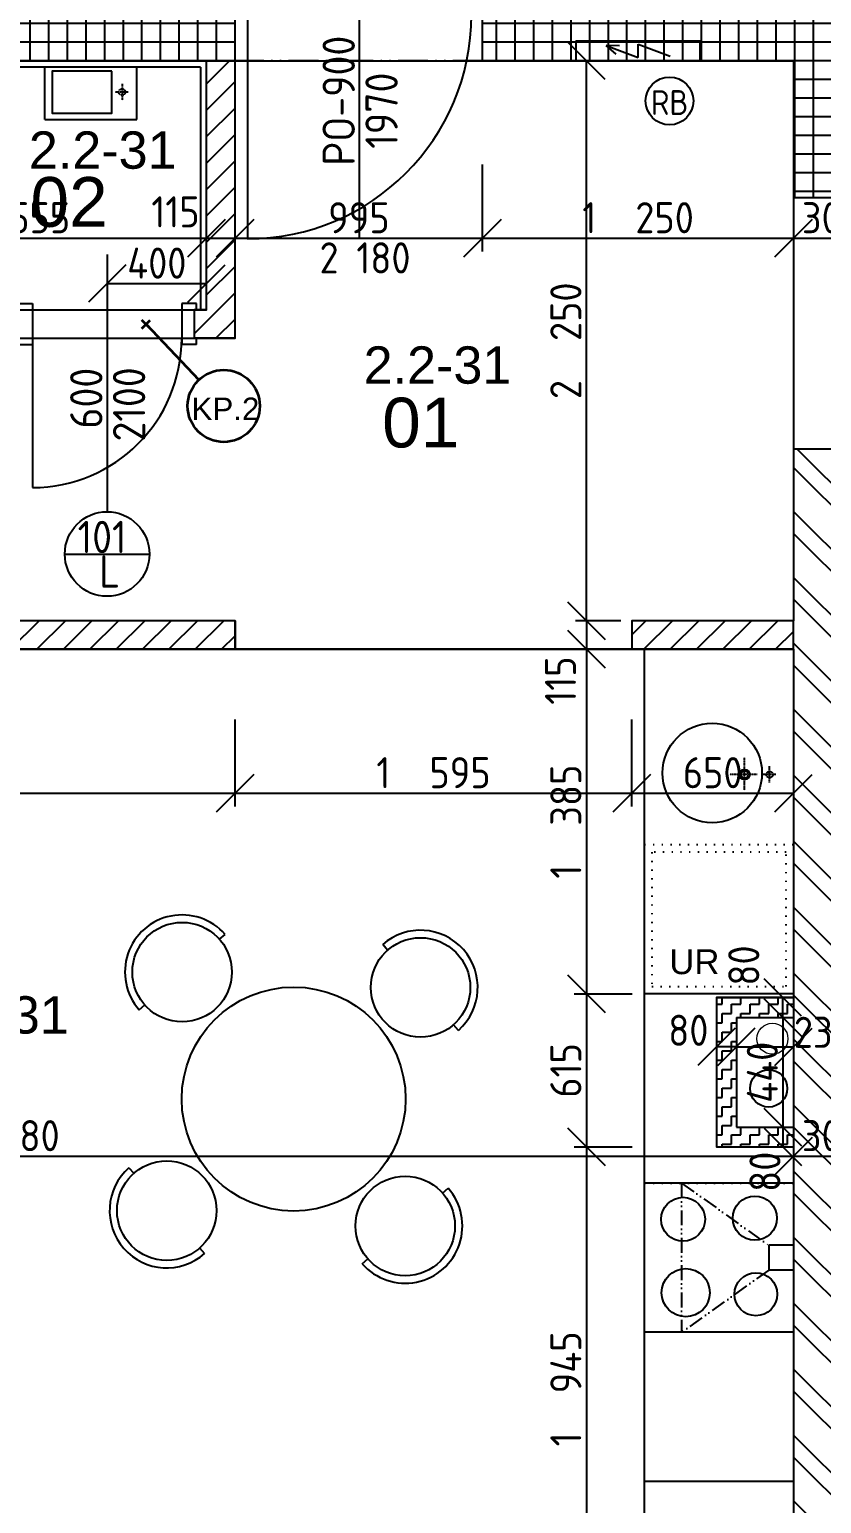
# Model space of a CAD drawing. Extents: x 4511820 to 5180432, y -1526536 to -944957.
# Drawn here: x 4990799 to 4993983, y -1257592 to -1251668 of the extents above; entities that cross this region are included whole.
import ezdxf

# ---------------------------------------------------------------- set-up
doc = ezdxf.new("R2010")
doc.units = 0
doc.header["$MEASUREMENT"] = 0
for name, pattern in [('ACAD_ISO07W100', [3.5, 0.5, -3]), ('ACAD_ISO12W100', [22, 12, -3, 0.5, -3, 0.5, -3]), ('DASHED', [0.75, 0.5, -0.25])]:
    doc.linetypes.add(name, pattern=pattern)
doc.layers.get('0').update_dxf_attribs({"linetype": 'CONTINUOUS'})
doc.layers.get('Defpoints').update_dxf_attribs({"color": 61, "linetype": 'CONTINUOUS'})
for name, color, linetype in [('DVERE', 45, 'CONTINUOUS'), ('KÓTY', 4, 'CONTINUOUS'), ('MÚRY', 1, 'CONTINUOUS'), ('Plochy', 41, 'CONTINUOUS'), ('POPIS', 7, 'CONTINUOUS'), ('POZEMOK', 7, 'CONTINUOUS'), ('TENKÁ', 7, 'CONTINUOUS'), ('ZARIADENIE', 47, 'CONTINUOUS'), ('ZARIADENIE1', 145, 'CONTINUOUS'), ('ZARIADOVACIE', 144, 'CONTINUOUS'), ('ZZ-elektro', 221, 'CONTINUOUS'), ('zz-vetr', 52, 'CONTINUOUS'), ('ŠRAFY', 82, 'CONTINUOUS')]:
    doc.layers.add(name, color=color, linetype=linetype)
doc.layers.add('preklady', color=74, linetype='CONTINUOUS', lineweight=35)
doc.layers.add('zz-kanal-splaskova', color=37, linetype='CONTINUOUS', lineweight=18)
doc.styles.add('ARIAL', font='arial.ttf')
doc.styles.add('STYLE1', font='isocp.shx')
doc.dimstyles.new('STANDARD-50', dxfattribs={"dimtxt": 125, "dimasz": 150, "dimexe": 10, "dimexo": 200, "dimgap": 20, "dimtad": 1, "dimdsep": 46, "dimlunit": 6, "dimtxsty": 'STYLE1', "dimblk1": 'OBLIQUE', "dimblk2": 'OBLIQUE', "dimsah": 1, "dimcen": 2.5, "dimse1": 1, "dimse2": 1, "dimadec": 0, "dimazin": 0, "dimtfac": 1, "dimtmove": 1, "dimatfit": 3, "dimldrblk": 'OBLIQUE', "dimfxl": 1, "dimtolj": 1, "dimtzin": 0, "dimarcsym": 0})
pattern_1 = [(90, (-3307273.674, 579782.7), (-75, 1e-14), []), (180, (-3307273.674, 579782.7), (-1e-14, -75), [])]
pattern_2 = [(45, (515270.5, 214751.965), (-53.0330086, 53.0330086), [])]

# ---------------------------------------------------------------- blocks, each defined once
blk = doc.blocks.new('_OBLIQUE')
at = {"color": 0, "linetype": 'ByBlock'}
blk.add_line((-0.5, -0.5), (0.5, 0.5), dxfattribs=at)
blk = doc.blocks.new('*D13934')
at = {"layer": 'Defpoints', "color": 0}
for p in [(4980571, -1251714.2), (5007401, -1259734.2), (4980571, -1261503.9)]:
    blk.add_point(p, dxfattribs=at)
at = {"layer": 'KÓTY', "color": 0, "lineweight": -2}
blk.add_line((5007401, -1261503.9), (4980571, -1261503.9), dxfattribs=at)
at = {"layer": 'KÓTY', "color": 0, "linetype": 'ByBlock', "lineweight": -2, "xscale": 150, "yscale": 150, "zscale": 150, "rotation": 180}
blk.add_blockref('_OBLIQUE', (4980571, -1261503.9), dxfattribs=at)
at = {"layer": 'KÓTY', "color": 0, "linetype": 'ByBlock', "lineweight": -2, "xscale": 150, "yscale": 150, "zscale": 150}
blk.add_blockref('_OBLIQUE', (5007401, -1261503.9), dxfattribs=at)
at = {"layer": 'KÓTY', "color": 0, "insert": (4993986, -1261421.4), "char_height": 125, "attachment_point": 5, "style": 'STYLE1'}
blk.add_mtext('\\A1;26ﾠ830', dxfattribs=at)
blk = doc.blocks.new('*D13936')
at = {"layer": 'Defpoints', "color": 0}
for p in [(4980571, -1255834.2), (5040921, -1255834.2), (5040921, -1261853.9)]:
    blk.add_point(p, dxfattribs=at)
at = {"layer": 'KÓTY', "color": 0, "lineweight": -2}
blk.add_line((4980571, -1261853.9), (5040921, -1261853.9), dxfattribs=at)
at = {"layer": 'KÓTY', "color": 0, "linetype": 'ByBlock', "lineweight": -2, "xscale": 150, "yscale": 150, "zscale": 150, "rotation": 180}
blk.add_blockref('_OBLIQUE', (4980571, -1261853.9), dxfattribs=at)
at = {"layer": 'KÓTY', "color": 0, "linetype": 'ByBlock', "lineweight": -2, "xscale": 150, "yscale": 150, "zscale": 150}
blk.add_blockref('_OBLIQUE', (5040921, -1261853.9), dxfattribs=at)
at = {"layer": 'KÓTY', "color": 0, "insert": (5010746, -1261771.4), "char_height": 125, "attachment_point": 5, "style": 'STYLE1'}
blk.add_mtext('\\A1;60ﾠ350', dxfattribs=at)
blk = doc.blocks.new('*D13937')
at = {"layer": 'Defpoints', "color": 0}
for p in [(4980951, -1255834.2), (4993951, -1258484.2), (4980951, -1262553.9)]:
    blk.add_point(p, dxfattribs=at)
at = {"layer": 'KÓTY', "color": 0, "lineweight": -2}
blk.add_line((4993951, -1262553.9), (4980951, -1262553.9), dxfattribs=at)
at = {"layer": 'KÓTY', "color": 0, "linetype": 'ByBlock', "lineweight": -2, "xscale": 150, "yscale": 150, "zscale": 150, "rotation": 180}
blk.add_blockref('_OBLIQUE', (4980951, -1262553.9), dxfattribs=at)
at = {"layer": 'KÓTY', "color": 0, "linetype": 'ByBlock', "lineweight": -2, "xscale": 150, "yscale": 150, "zscale": 150}
blk.add_blockref('_OBLIQUE', (4993951, -1262553.9), dxfattribs=at)
at = {"layer": 'KÓTY', "color": 0, "insert": (4987451, -1262471.4), "char_height": 125, "attachment_point": 5, "style": 'STYLE1'}
blk.add_mtext('\\A1;13ﾠ000', dxfattribs=at)
blk = doc.blocks.new('stol kruh')
at = {"layer": 'ZARIADENIE', "ltscale": 0.25}
for p, q in [((4441014, -1342243.9), (4441036.5, -1342224.1)), ((4441690.1, -1342287.3), (4441670.3, -1342264.8)), ((4440690.9, -1342527.6), (4440713.4, -1342507.8)), ((4441974.3, -1342610), (4441954.5, -1342587.5)), ((4440650.1, -1343161.8), (4440670, -1343184.3)), ((4441910.8, -1343263.8), (4441933.3, -1343244)), ((4440934.3, -1343484.5), (4440954.1, -1343507)), ((4441588.1, -1343548), (4441610.6, -1343528.2))]:
    blk.add_line(p, q, dxfattribs=at)
for centre, radius in [((4440863.7, -1342375.8), 200), ((4441822.3, -1342437.4), 200), ((4441312.2, -1342885.9), 450), ((4440802.1, -1343334.4), 200), ((4441760.7, -1343396), 200)]:
    blk.add_circle(centre, radius, dxfattribs=at)
for centre, start, end in [((4440863.7, -1342375.8), 41.28281, 221.28281), ((4441822.3, -1342437.4), 311.3675, 131.3675), ((4440802.1, -1343334.4), 131.3675, 311.3675), ((4441760.7, -1343396), 221.3675, 41.3675)]:
    blk.add_arc(centre, 230, start, end, dxfattribs=at)
blk = doc.blocks.new('*D30872')
at = {"layer": 'Defpoints', "color": 0}
for p in [(4987491, -1256196.5), (4993871, -1256196.5), (4993871, -1256196.5)]:
    blk.add_point(p, dxfattribs=at)
at = {"layer": 'KÓTY', "color": 0, "lineweight": -2}
blk.add_line((4987491, -1256196.5), (4993871, -1256196.5), dxfattribs=at)
at = {"layer": 'KÓTY', "color": 0, "linetype": 'ByBlock', "lineweight": -2, "xscale": 150, "yscale": 150, "zscale": 150, "rotation": 180}
blk.add_blockref('_OBLIQUE', (4987491, -1256196.5), dxfattribs=at)
at = {"layer": 'KÓTY', "color": 0, "linetype": 'ByBlock', "lineweight": -2, "xscale": 150, "yscale": 150, "zscale": 150}
blk.add_blockref('_OBLIQUE', (4993871, -1256196.5), dxfattribs=at)
at = {"layer": 'KÓTY', "color": 0, "insert": (4990681, -1256114), "char_height": 125, "attachment_point": 5, "style": 'STYLE1'}
blk.add_mtext('\\A1;6ﾠ380', dxfattribs=at)
blk = doc.blocks.new('*D30873')
at = {"layer": 'Defpoints', "color": 0}
for p in [(4993871, -1256196.5), (4994171, -1256196.5), (4994171, -1256196.5)]:
    blk.add_point(p, dxfattribs=at)
at = {"layer": 'KÓTY', "color": 0, "lineweight": -2}
blk.add_line((4993871, -1256196.5), (4994171, -1256196.5), dxfattribs=at)
at = {"layer": 'KÓTY', "color": 0, "linetype": 'ByBlock', "lineweight": -2, "xscale": 150, "yscale": 150, "zscale": 150, "rotation": 180}
blk.add_blockref('_OBLIQUE', (4993871, -1256196.5), dxfattribs=at)
at = {"layer": 'KÓTY', "color": 0, "linetype": 'ByBlock', "lineweight": -2, "xscale": 150, "yscale": 150, "zscale": 150}
blk.add_blockref('_OBLIQUE', (4994171, -1256196.5), dxfattribs=at)
at = {"layer": 'KÓTY', "color": 0, "insert": (4994021, -1256114), "char_height": 125, "attachment_point": 5, "style": 'STYLE1'}
blk.add_mtext('\\A1;300', dxfattribs=at)
blk = doc.blocks.new('*D30898')
at = {"layer": 'Defpoints', "color": 0}
for p in [(4991626, -1251794.2), (4992621, -1251794.2), (4992621, -1252507.1)]:
    blk.add_point(p, dxfattribs=at)
at = {"layer": 'KÓTY', "color": 0, "lineweight": -2}
blk.add_line((4991626, -1252507.1), (4992621, -1252507.1), dxfattribs=at)
at = {"layer": 'KÓTY', "color": 0, "linetype": 'ByBlock', "lineweight": -2, "xscale": 150, "yscale": 150, "zscale": 150, "rotation": 180}
blk.add_blockref('_OBLIQUE', (4991626, -1252507.1), dxfattribs=at)
at = {"layer": 'KÓTY', "color": 0, "linetype": 'ByBlock', "lineweight": -2, "xscale": 150, "yscale": 150, "zscale": 150}
blk.add_blockref('_OBLIQUE', (4992621, -1252507.1), dxfattribs=at)
at = {"layer": 'KÓTY', "color": 0, "insert": (4992123.5, -1252424.6), "char_height": 125, "attachment_point": 5, "style": 'STYLE1'}
blk.add_mtext('\\A1;995', dxfattribs=at)
blk = doc.blocks.new('*D30899')
at = {"layer": 'Defpoints', "color": 0}
for p in [(4992621, -1251794.2), (4993871, -1251794.2), (4993871, -1252507.1)]:
    blk.add_point(p, dxfattribs=at)
at = {"layer": 'KÓTY', "color": 0, "lineweight": -2}
blk.add_line((4992621, -1252507.1), (4993871, -1252507.1), dxfattribs=at)
at = {"layer": 'KÓTY', "color": 0, "linetype": 'ByBlock', "lineweight": -2, "xscale": 150, "yscale": 150, "zscale": 150, "rotation": 180}
blk.add_blockref('_OBLIQUE', (4992621, -1252507.1), dxfattribs=at)
at = {"layer": 'KÓTY', "color": 0, "linetype": 'ByBlock', "lineweight": -2, "xscale": 150, "yscale": 150, "zscale": 150}
blk.add_blockref('_OBLIQUE', (4993871, -1252507.1), dxfattribs=at)
at = {"layer": 'KÓTY', "color": 0, "insert": (4993246, -1252424.5), "char_height": 125, "attachment_point": 5, "style": 'STYLE1'}
blk.add_mtext('\\A1;1ﾠ250', dxfattribs=at)
blk = doc.blocks.new('*D30900')
at = {"layer": 'Defpoints', "color": 0}
for p in [(4993871, -1251794.2), (4994171, -1251794.2), (4994171, -1252507.1)]:
    blk.add_point(p, dxfattribs=at)
at = {"layer": 'KÓTY', "color": 0, "lineweight": -2}
blk.add_line((4993871, -1252507.1), (4994171, -1252507.1), dxfattribs=at)
at = {"layer": 'KÓTY', "color": 0, "linetype": 'ByBlock', "lineweight": -2, "xscale": 150, "yscale": 150, "zscale": 150, "rotation": 180}
blk.add_blockref('_OBLIQUE', (4993871, -1252507.1), dxfattribs=at)
at = {"layer": 'KÓTY', "color": 0, "linetype": 'ByBlock', "lineweight": -2, "xscale": 150, "yscale": 150, "zscale": 150}
blk.add_blockref('_OBLIQUE', (4994171, -1252507.1), dxfattribs=at)
at = {"layer": 'KÓTY', "color": 0, "insert": (4994021, -1252424.6), "char_height": 125, "attachment_point": 5, "style": 'STYLE1'}
blk.add_mtext('\\A1;300', dxfattribs=at)
blk = doc.blocks.new('*D30907')
at = {"layer": 'Defpoints', "color": 0}
for p in [(4989956, -1251794.2), (4991511, -1251794.2), (4991511, -1252507.1)]:
    blk.add_point(p, dxfattribs=at)
at = {"layer": 'KÓTY', "color": 0, "lineweight": -2}
blk.add_line((4989956, -1252507.1), (4991511, -1252507.1), dxfattribs=at)
at = {"layer": 'KÓTY', "color": 0, "linetype": 'ByBlock', "lineweight": -2, "xscale": 150, "yscale": 150, "zscale": 150, "rotation": 180}
blk.add_blockref('_OBLIQUE', (4989956, -1252507.1), dxfattribs=at)
at = {"layer": 'KÓTY', "color": 0, "linetype": 'ByBlock', "lineweight": -2, "xscale": 150, "yscale": 150, "zscale": 150}
blk.add_blockref('_OBLIQUE', (4991511, -1252507.1), dxfattribs=at)
at = {"layer": 'KÓTY', "color": 0, "insert": (4990733.5, -1252424.5), "char_height": 125, "attachment_point": 5, "style": 'STYLE1'}
blk.add_mtext('\\A1;1ﾠ555', dxfattribs=at)
blk = doc.blocks.new('*D30908')
at = {"layer": 'Defpoints', "color": 0}
for p in [(4991511, -1252507.1), (4991626, -1252507.1), (4991626, -1252507.1)]:
    blk.add_point(p, dxfattribs=at)
at = {"layer": 'KÓTY', "color": 0, "lineweight": -2}
blk.add_line((4991511, -1252507.1), (4991626, -1252507.1), dxfattribs=at)
at = {"layer": 'KÓTY', "color": 0, "linetype": 'ByBlock', "lineweight": -2, "xscale": 150, "yscale": 150, "zscale": 150, "rotation": 180}
blk.add_blockref('_OBLIQUE', (4991511, -1252507.1), dxfattribs=at)
at = {"layer": 'KÓTY', "color": 0, "linetype": 'ByBlock', "lineweight": -2, "xscale": 150, "yscale": 150, "zscale": 150}
blk.add_blockref('_OBLIQUE', (4991626, -1252507.1), dxfattribs=at)
at = {"layer": 'KÓTY', "color": 0, "insert": (4991386, -1252401), "char_height": 125, "attachment_point": 5, "style": 'STYLE1'}
blk.add_mtext('\\A1;115', dxfattribs=at)
blk = doc.blocks.new('*D30923')
at = {"layer": 'Defpoints', "color": 0}
for p in [(4991511, -1252689.5), (4991111, -1252794.2), (4991511, -1252794.2)]:
    blk.add_point(p, dxfattribs=at)
at = {"layer": 'KÓTY', "color": 0, "lineweight": -2}
blk.add_line((4991111, -1252689.5), (4991511, -1252689.5), dxfattribs=at)
at = {"layer": 'KÓTY', "color": 0, "linetype": 'ByBlock', "lineweight": -2, "xscale": 150, "yscale": 150, "zscale": 150, "rotation": 180}
blk.add_blockref('_OBLIQUE', (4991111, -1252689.5), dxfattribs=at)
at = {"layer": 'KÓTY', "color": 0, "linetype": 'ByBlock', "lineweight": -2, "xscale": 150, "yscale": 150, "zscale": 150}
blk.add_blockref('_OBLIQUE', (4991511, -1252689.5), dxfattribs=at)
at = {"layer": 'KÓTY', "color": 0, "insert": (4991311, -1252607), "char_height": 125, "attachment_point": 5, "style": 'STYLE1'}
blk.add_mtext('\\A1;400', dxfattribs=at)
blk = doc.blocks.new('*D30927')
at = {"layer": 'Defpoints', "color": 0}
for p in [(4987491, -1254159.2), (4991626, -1254159.2), (4991626, -1254737.5)]:
    blk.add_point(p, dxfattribs=at)
at = {"layer": 'KÓTY', "color": 0, "lineweight": -2}
blk.add_line((4987491, -1254737.5), (4991626, -1254737.5), dxfattribs=at)
at = {"layer": 'KÓTY', "color": 0, "linetype": 'ByBlock', "lineweight": -2, "xscale": 150, "yscale": 150, "zscale": 150, "rotation": 180}
blk.add_blockref('_OBLIQUE', (4987491, -1254737.5), dxfattribs=at)
at = {"layer": 'KÓTY', "color": 0, "linetype": 'ByBlock', "lineweight": -2, "xscale": 150, "yscale": 150, "zscale": 150}
blk.add_blockref('_OBLIQUE', (4991626, -1254737.5), dxfattribs=at)
at = {"layer": 'KÓTY', "color": 0, "insert": (4989558.5, -1254655), "char_height": 125, "attachment_point": 5, "style": 'STYLE1'}
blk.add_mtext('\\A1;4ﾠ135', dxfattribs=at)
blk = doc.blocks.new('*D30930')
at = {"layer": 'Defpoints', "color": 0}
for p in [(4993038, -1251794.2), (4993221, -1251794.2), (4993221, -1254044.2)]:
    blk.add_point(p, dxfattribs=at)
at = {"layer": 'KÓTY', "color": 0, "lineweight": -2}
blk.add_line((4993038, -1254044.2), (4993038, -1251794.2), dxfattribs=at)
at = {"layer": 'KÓTY', "color": 0, "linetype": 'ByBlock', "lineweight": -2, "xscale": 150, "yscale": 150, "zscale": 150}
for p, rotation in [((4993038, -1251794.2), 90), ((4993038, -1254044.2), 270)]:
    blk.add_blockref('_OBLIQUE', p, dxfattribs=dict(at, rotation=rotation))
at = {"layer": 'KÓTY', "color": 0, "insert": (4992955.5, -1252919.2), "char_height": 125, "attachment_point": 5, "rotation": 90, "style": 'STYLE1'}
blk.add_mtext('\\A1;2ﾠ250', dxfattribs=at)
blk = doc.blocks.new('*D30931')
at = {"layer": 'Defpoints', "color": 0}
for p in [(4993221, -1254044.2), (4992871, -1254159.2), (4993038, -1254159.2)]:
    blk.add_point(p, dxfattribs=at)
at = {"layer": 'KÓTY', "color": 0, "lineweight": -2}
blk.add_line((4993038, -1254044.2), (4993038, -1254159.2), dxfattribs=at)
at = {"layer": 'KÓTY', "color": 0, "linetype": 'ByBlock', "lineweight": -2, "xscale": 150, "yscale": 150, "zscale": 150}
for p, rotation in [((4993038, -1254044.2), 90), ((4993038, -1254159.2), 270)]:
    blk.add_blockref('_OBLIQUE', p, dxfattribs=dict(at, rotation=rotation))
at = {"layer": 'KÓTY', "color": 0, "insert": (4992934, -1254285), "char_height": 125, "attachment_point": 5, "rotation": 90, "style": 'STYLE1'}
blk.add_mtext('\\A1;115', dxfattribs=at)
blk = doc.blocks.new('*D30932')
at = {"layer": 'Defpoints', "color": 0}
for p in [(4993641, -1255624.2), (4993871, -1255624.2), (4993871, -1255756.5)]:
    blk.add_point(p, dxfattribs=at)
at = {"layer": 'KÓTY', "color": 0, "lineweight": -2}
blk.add_line((4993641, -1255756.5), (4993871, -1255756.5), dxfattribs=at)
at = {"layer": 'KÓTY', "color": 0, "linetype": 'ByBlock', "lineweight": -2, "xscale": 150, "yscale": 150, "zscale": 150, "rotation": 180}
blk.add_blockref('_OBLIQUE', (4993641, -1255756.5), dxfattribs=at)
at = {"layer": 'KÓTY', "color": 0, "linetype": 'ByBlock', "lineweight": -2, "xscale": 150, "yscale": 150, "zscale": 150}
blk.add_blockref('_OBLIQUE', (4993871, -1255756.5), dxfattribs=at)
at = {"layer": 'KÓTY', "color": 0, "insert": (4993988.5, -1255698.5), "char_height": 125, "attachment_point": 5, "style": 'STYLE1'}
blk.add_mtext('\\A1;230', dxfattribs=at)
blk = doc.blocks.new('*D30933')
at = {"layer": 'Defpoints', "color": 0}
for p in [(4993561, -1255756.534705), (4993561, -1255756.534705), (4993641, -1255756.534705)]:
    blk.add_point(p, dxfattribs=at)
at = {"layer": 'KÓTY', "color": 0, "lineweight": -2}
blk.add_line((4993641, -1255756.534705), (4993561, -1255756.534705), dxfattribs=at)
at = {"layer": 'KÓTY', "color": 0, "linetype": 'ByBlock', "lineweight": -2, "xscale": 150, "yscale": 150, "zscale": 150, "rotation": 180}
blk.add_blockref('_OBLIQUE', (4993561, -1255756.534705), dxfattribs=at)
at = {"layer": 'KÓTY', "color": 0, "linetype": 'ByBlock', "lineweight": -2, "xscale": 150, "yscale": 150, "zscale": 150}
blk.add_blockref('_OBLIQUE', (4993641, -1255756.534705), dxfattribs=at)
at = {"layer": 'KÓTY', "color": 0, "insert": (4993448, -1255690.534705), "char_height": 125, "attachment_point": 5, "style": 'STYLE1'}
blk.add_mtext('\\A1;80', dxfattribs=at)
blk = doc.blocks.new('*D30934')
at = {"layer": 'Defpoints', "color": 0}
for p in [(4993828, -1255559.2), (4993828, -1255559.2), (4993828, -1255639.2)]:
    blk.add_point(p, dxfattribs=at)
at = {"layer": 'KÓTY', "color": 0, "lineweight": -2}
blk.add_line((4993828, -1255639.2), (4993828, -1255559.2), dxfattribs=at)
at = {"layer": 'KÓTY', "color": 0, "linetype": 'ByBlock', "lineweight": -2, "xscale": 150, "yscale": 150, "zscale": 150}
for p, rotation in [((4993828, -1255559.2), 90), ((4993828, -1255639.2), 270)]:
    blk.add_blockref('_OBLIQUE', p, dxfattribs=dict(at, rotation=rotation))
at = {"layer": 'KÓTY', "color": 0, "insert": (4993671, -1255430), "char_height": 125, "attachment_point": 5, "rotation": 90, "style": 'STYLE1'}
blk.add_mtext('\\A1;80', dxfattribs=at)
blk = doc.blocks.new('*D30935')
at = {"layer": 'Defpoints', "color": 0}
for p in [(4993701, -1256079.2), (4993701, -1256159.2), (4993828, -1256159.2)]:
    blk.add_point(p, dxfattribs=at)
at = {"layer": 'KÓTY', "color": 0, "lineweight": -2}
blk.add_line((4993828, -1256079.2), (4993828, -1256159.2), dxfattribs=at)
at = {"layer": 'KÓTY', "color": 0, "linetype": 'ByBlock', "lineweight": -2, "xscale": 150, "yscale": 150, "zscale": 150}
for p, rotation in [((4993828, -1256079.2), 90), ((4993828, -1256159.2), 270)]:
    blk.add_blockref('_OBLIQUE', p, dxfattribs=dict(at, rotation=rotation))
at = {"layer": 'KÓTY', "color": 0, "insert": (4993756, -1256259), "char_height": 125, "attachment_point": 5, "rotation": 90, "style": 'STYLE1'}
blk.add_mtext('\\A1;80', dxfattribs=at)
blk = doc.blocks.new('*D30936')
at = {"layer": 'Defpoints', "color": 0}
for p in [(4993871, -1254159.2), (4993038, -1255544.2), (4993621, -1255544.2)]:
    blk.add_point(p, dxfattribs=at)
at = {"layer": 'KÓTY', "color": 0, "lineweight": -2}
blk.add_line((4993038, -1254159.2), (4993038, -1255544.2), dxfattribs=at)
at = {"layer": 'KÓTY', "color": 0, "linetype": 'ByBlock', "lineweight": -2, "xscale": 150, "yscale": 150, "zscale": 150}
for p, rotation in [((4993038, -1254159.2), 90), ((4993038, -1255544.2), 270)]:
    blk.add_blockref('_OBLIQUE', p, dxfattribs=dict(at, rotation=rotation))
at = {"layer": 'KÓTY', "color": 0, "insert": (4992955.5, -1254851.7), "char_height": 125, "attachment_point": 5, "rotation": 90, "style": 'STYLE1'}
blk.add_mtext('\\A1;1ﾠ385', dxfattribs=at)
blk = doc.blocks.new('*D30937')
at = {"layer": 'Defpoints', "color": 0}
for p in [(4993621, -1255544.2), (4993038, -1256159.2), (4993621, -1256159.2)]:
    blk.add_point(p, dxfattribs=at)
at = {"layer": 'KÓTY', "color": 0, "lineweight": -2}
blk.add_line((4993038, -1255544.2), (4993038, -1256159.2), dxfattribs=at)
at = {"layer": 'KÓTY', "color": 0, "linetype": 'ByBlock', "lineweight": -2, "xscale": 150, "yscale": 150, "zscale": 150}
for p, rotation in [((4993038, -1255544.2), 90), ((4993038, -1256159.2), 270)]:
    blk.add_blockref('_OBLIQUE', p, dxfattribs=dict(at, rotation=rotation))
at = {"layer": 'KÓTY', "color": 0, "insert": (4992955.5, -1255851.7), "char_height": 125, "attachment_point": 5, "rotation": 90, "style": 'STYLE1'}
blk.add_mtext('\\A1;615', dxfattribs=at)
blk = doc.blocks.new('*D30938')
at = {"layer": 'Defpoints', "color": 0}
for p in [(4993621, -1256159.2), (4993038, -1258104.2), (4993621, -1258104.2)]:
    blk.add_point(p, dxfattribs=at)
at = {"layer": 'KÓTY', "color": 0, "lineweight": -2}
blk.add_line((4993038, -1256159.2), (4993038, -1258104.2), dxfattribs=at)
at = {"layer": 'KÓTY', "color": 0, "linetype": 'ByBlock', "lineweight": -2, "xscale": 150, "yscale": 150, "zscale": 150}
for p, rotation in [((4993038, -1256159.2), 90), ((4993038, -1258104.2), 270)]:
    blk.add_blockref('_OBLIQUE', p, dxfattribs=dict(at, rotation=rotation))
at = {"layer": 'KÓTY', "color": 0, "insert": (4992955.5, -1257131.7), "char_height": 125, "attachment_point": 5, "rotation": 90, "style": 'STYLE1'}
blk.add_mtext('\\A1;1ﾠ945', dxfattribs=at)
blk = doc.blocks.new('*D31488')
at = {"layer": 'Defpoints', "color": 0}
for p in [(4993828, -1255639.2), (4993828, -1256079.2), (4993828, -1256079.2)]:
    blk.add_point(p, dxfattribs=at)
at = {"layer": 'KÓTY', "color": 0, "lineweight": -2}
blk.add_line((4993828, -1255639.2), (4993828, -1256079.2), dxfattribs=at)
at = {"layer": 'KÓTY', "color": 0, "linetype": 'ByBlock', "lineweight": -2, "xscale": 150, "yscale": 150, "zscale": 150}
for p, rotation in [((4993828, -1255639.2), 90), ((4993828, -1256079.2), 270)]:
    blk.add_blockref('_OBLIQUE', p, dxfattribs=dict(at, rotation=rotation))
at = {"layer": 'KÓTY', "color": 0, "insert": (4993745.5, -1255859.2), "char_height": 125, "attachment_point": 5, "rotation": 90, "style": 'STYLE1'}
blk.add_mtext('\\A1;440', dxfattribs=at)
blk = doc.blocks.new('*D31577')
at = {"layer": 'Defpoints', "color": 0}
for p in [(4991626, -1254159.2), (4993221, -1254159.2), (4993221, -1254737.5)]:
    blk.add_point(p, dxfattribs=at)
at = {"layer": 'KÓTY', "color": 0, "lineweight": -2, "ltscale": 25}
blk.add_line((4991626, -1254737.5), (4993221, -1254737.5), dxfattribs=at)
at = {"layer": 'KÓTY', "color": 0, "linetype": 'ByBlock', "lineweight": -2, "xscale": 150, "yscale": 150, "zscale": 150, "rotation": 180}
blk.add_blockref('_OBLIQUE', (4991626, -1254737.5), dxfattribs=at)
at = {"layer": 'KÓTY', "color": 0, "linetype": 'ByBlock', "lineweight": -2, "xscale": 150, "yscale": 150, "zscale": 150}
blk.add_blockref('_OBLIQUE', (4993221, -1254737.5), dxfattribs=at)
at = {"layer": 'KÓTY', "color": 0, "insert": (4992423.5, -1254655), "char_height": 125, "attachment_point": 5, "style": 'STYLE1'}
blk.add_mtext('\\A1;1ﾠ595', dxfattribs=at)
blk = doc.blocks.new('*D31578')
at = {"layer": 'Defpoints', "color": 0}
for p in [(4993221, -1254159.2), (4993871, -1254159.2), (4993871, -1254737.5)]:
    blk.add_point(p, dxfattribs=at)
at = {"layer": 'KÓTY', "color": 0, "lineweight": -2, "ltscale": 25}
blk.add_line((4993221, -1254737.5), (4993871, -1254737.5), dxfattribs=at)
at = {"layer": 'KÓTY', "color": 0, "linetype": 'ByBlock', "lineweight": -2, "xscale": 150, "yscale": 150, "zscale": 150, "rotation": 180}
blk.add_blockref('_OBLIQUE', (4993221, -1254737.5), dxfattribs=at)
at = {"layer": 'KÓTY', "color": 0, "linetype": 'ByBlock', "lineweight": -2, "xscale": 150, "yscale": 150, "zscale": 150}
blk.add_blockref('_OBLIQUE', (4993871, -1254737.5), dxfattribs=at)
at = {"layer": 'KÓTY', "color": 0, "insert": (4993546, -1254655), "char_height": 125, "attachment_point": 5, "style": 'STYLE1'}
blk.add_mtext('\\A1;650', dxfattribs=at)

msp = doc.modelspace()

# ---------------------------------------------------------------- hatches: boundary and pattern name
at = {"layer": 'ŠRAFY', "ltscale": 0.25}
h = msp.add_hatch(dxfattribs=at)
h.set_pattern_fill('ANSI37', color=256, scale=600, angle=45)
h.set_pattern_definition(pattern_1)
h.paths.add_polyline_path([(4992626, -1251609.226), (4992621, -1251609.226), (4992621, -1251794.226), (4993871, -1251794.226), (4993871, -1252344.226), (4994171, -1252344.226), (4994171, -1251664.226), (4994171, -1251499.226), (4994171, -1251219.226), (4993986, -1251219.226), (4993986, -1251184.226), (4993871, -1251184.226), (4993871, -1251494.226), (4992626, -1251494.226)])
h = msp.add_hatch(dxfattribs=at)
h.set_pattern_fill('ANSI37', color=256, scale=600, angle=45)
h.set_pattern_definition(pattern_1)
h.paths.add_polyline_path([(4990116, -1251494.226), (4988246, -1251494.226), (4988081, -1251494.226), (4987376, -1251494.226), (4987376, -1251794.226), (4987491, -1251794.226), (4989841, -1251794.226), (4989956, -1251794.226), (4991511, -1251794.226), (4991626, -1251794.226), (4991626, -1251609.226), (4991626, -1251494.226), (4990196, -1251494.226)])
h = msp.add_hatch(dxfattribs=at)
h.set_pattern_fill('ANSI31', color=256, scale=600, style=0)
h.set_pattern_definition(pattern_2)
h.paths.add_polyline_path([(4991461, -1252794.226), (4991461, -1252909.226), (4991471, -1252909.226), (4991626, -1252909.226), (4991626, -1251794.226), (4991511, -1251794.226), (4991511, -1252794.226), (4991486, -1252794.226), (4991471, -1252794.226)])
at = {"layer": 'ŠRAFY'}
h = msp.add_hatch(dxfattribs=at)
h.set_pattern_fill('ANSI32', color=256, scale=500, angle=90)
h.set_pattern_definition([(135, (515810.9, -44587.94), (-132.5825215, -132.5825215), []), (135, (515810.9, -44499.55), (-132.5825215, -132.5825215), [])])
h.paths.add_polyline_path([(4993871, -1255544.226), (4993871, -1255624.226), (4993871, -1255824.226), (4993871, -1255904.226), (4993871, -1256304.226), (4993871, -1256554.226), (4993871, -1256654.226), (4993871, -1256904.226), (4993871, -1257504.226), (4993871, -1258104.226), (4994171, -1258104.226), (4994171, -1253469.226), (4994171, -1253354.226), (4993871, -1253354.226), (4993871, -1254044.226), (4993871, -1254159.226), (4993871, -1254944.226)])
at = {"layer": 'ŠRAFY', "ltscale": 0.25}
h = msp.add_hatch(dxfattribs=at)
h.set_pattern_fill('ANSI31', color=256, scale=600, style=0)
h.set_pattern_definition(pattern_2)
h.paths.add_polyline_path([(4987491, -1254159.226), (4991626, -1254159.226), (4991626, -1254044.226), (4989956, -1254044.226), (4989956, -1253994.226), (4989841, -1253994.226), (4989841, -1254044.226), (4987491, -1254044.226)])
h = msp.add_hatch(dxfattribs=at)
h.set_pattern_fill('ANSI31', color=256, scale=600, style=0)
h.set_pattern_definition(pattern_2)
h.paths.add_polyline_path([(4993871, -1254159.226), (4993871, -1254044.226), (4993221, -1254044.226), (4993221, -1254159.226)])
h = msp.add_hatch(dxfattribs=at)
h.set_pattern_fill('ZIGZAG', color=256, scale=300, style=0)
h.set_pattern_definition([(0, (-68841.5, 214751.965), (37.5, 37.5), [37.5, -37.5]), (90, (-68804, 214751.965), (-37.5, 37.5), [37.5, -37.5])])
h.paths.add_polyline_path([(4993871, -1255559.226), (4993561, -1255559.226), (4993561, -1256159.226), (4993871, -1256159.226), (4993871, -1256079.226), (4993641, -1256079.226), (4993641, -1255639.226), (4993871, -1255639.226)])

# ---------------------------------------------------------------- linework, layer by layer
at = {"layer": 'DVERE', "ltscale": 0.25}
for p, q in [((4992126, -1252509.226), (4992126, -1251029.726)), ((4991111, -1252572.57), (4991111, -1253606.226)), ((4990751, -1252769.226), (4990811, -1252769.226)), ((4990811, -1252769.226), (4990811, -1252934.226)), ((4991411, -1252769.226), (4991411, -1252934.226)), ((4991471, -1252769.226), (4991411, -1252769.226)), ((4991471, -1252794.226), (4991471, -1252769.226)), ((4990811, -1252794.226), (4991411, -1252794.226)), ((4990751, -1252934.226), (4990811, -1252934.226)), ((4990811, -1252909.226), (4991411, -1252909.226)), ((4990811, -1252909.226), (4990811, -1253509.226)), ((4991471, -1252934.226), (4991411, -1252934.226)), ((4991471, -1252934.226), (4991471, -1252909.226)), ((4990941, -1253776.226), (4991281, -1253776.226))]:
    msp.add_line(p, q, dxfattribs=at)
at = {"layer": 'DVERE'}
msp.add_line((4991676, -1251609.226), (4991676, -1252509.226), dxfattribs=at)
at = {"layer": 'DVERE', "ltscale": 0.25}
msp.add_circle((4991111, -1253776.226), 170, dxfattribs=at)
at = {"layer": 'DVERE'}
msp.add_arc((4991676, -1251609.226), 900, 270, 0, dxfattribs=at)
at = {"layer": 'DVERE', "ltscale": 0.25}
msp.add_arc((4990811, -1252909.226), 600, 270, 0, dxfattribs=at)
at = {"layer": 'KÓTY', "ltscale": 25}
for p, q in [((4992621, -1252560.457), (4992621, -1252210.457)), ((4991626, -1254790.938), (4991626, -1254440.938)), ((4993221, -1254790.938), (4993221, -1254440.938))]:
    msp.add_line(p, q, dxfattribs=at)
at = {"layer": 'KÓTY'}
for p, q in [((4993177, -1254044.226), (4992994, -1254044.226)), ((4992989, -1255544.226), (4993222, -1255544.226)), ((4992989, -1256159.226), (4993222, -1256159.226))]:
    msp.add_line(p, q, dxfattribs=at)
at = {"layer": 'MÚRY', "ltscale": 0.25}
for p, q in [((4991626, -1252909.226), (4991626, -1251609.226)), ((4991511, -1252794.226), (4991511, -1251794.226)), ((4991511, -1252794.226), (4991461, -1252794.226)), ((4991461, -1252794.226), (4991461, -1252909.226)), ((4991626, -1252909.226), (4991461, -1252909.226))]:
    msp.add_line(p, q, dxfattribs=at)
at = {"layer": 'MÚRY'}
for p, q in [((4992621, -1251794.226), (4992621, -1251609.226)), ((4989956, -1251794.226), (4991511, -1251794.226)), ((4992621, -1251794.226), (4993871, -1251794.226)), ((4993871, -1251794.226), (4993871, -1252344.226)), ((4994171, -1252344.226), (4993871, -1252344.226)), ((4993871, -1253354.226), (4993871, -1254044.226)), ((4994171, -1253354.226), (4993871, -1253354.226)), ((4991626, -1254044.226), (4989956, -1254044.226)), ((4991626, -1254044.226), (4991626, -1254159.226)), ((4993871, -1254044.226), (4993221, -1254044.226)), ((4993221, -1254044.226), (4993221, -1254159.226)), ((4991626, -1254159.226), (4987491, -1254159.226)), ((4993871, -1254159.226), (4992871, -1254159.226)), ((4993871, -1254159.226), (4993871, -1255559.226)), ((4993561, -1255559.226), (4993871, -1255559.226)), ((4993561, -1255559.226), (4993561, -1256159.226)), ((4993641, -1255639.226), (4993641, -1256079.226)), ((4993641, -1255639.226), (4993871, -1255639.226)), ((4993871, -1255639.226), (4993871, -1256079.226)), ((4993641, -1256079.226), (4993871, -1256079.226)), ((4993561, -1256159.226), (4993871, -1256159.226)), ((4993871, -1256159.226), (4993871, -1258104.226))]:
    msp.add_line(p, q, dxfattribs=at)
at = {"layer": 'Plochy'}
for points in [[(4989956, -1254044.226), (4989956, -1252909.226), (4991626, -1252909.226), (4991626, -1251794.226), (4993871, -1251794.226), (4993871, -1254044.226), (4993221, -1254044.226), (4993221, -1254159.226), (4991626, -1254159.226), (4991626, -1254044.226)], [(4991511, -1251794.226), (4990071, -1251794.226), (4990071, -1252794.226), (4991511, -1252794.226)], [(4987491, -1254159.226), (4993871, -1254159.226), (4993871, -1255559.226), (4993561, -1255559.226), (4993561, -1256159.226), (4993871, -1256159.226), (4993871, -1258104.226), (4987531, -1258104.226), (4987491, -1258104.226)]]:
    msp.add_lwpolyline(points, close=True, dxfattribs=at)
at = {"layer": 'POZEMOK'}
msp.add_line((4993871, -1255544.226), (4993271, -1255544.226), dxfattribs=at)
at = {"layer": 'preklady'}
for p, q in [((4991251.382, -1252869.651), (4991284.616, -1252836.417)), ((4991284.617, -1252869.652), (4991251.383, -1252836.418)), ((4991268, -1252853.035), (4991480.095, -1253076.136))]:
    msp.add_line(p, q, dxfattribs=at)
at = {"layer": 'preklady', "ltscale": 0.25}
msp.add_circle((4991580, -1253181.226), 145, dxfattribs=at)
at = {"layer": 'TENKÁ', "ltscale": 0.25}
for q in [(4990096, -1251819.226), (4991486, -1252794.226)]:
    msp.add_line((4991486, -1251819.226), q, dxfattribs=at)
at = {"layer": 'TENKÁ'}
for p, q in [((4991511, -1251794.226), (4991626, -1251794.226)), ((4993871, -1254159.226), (4993871, -1254044.226)), ((4993871, -1255559.226), (4993871, -1255639.226)), ((4993871, -1256079.226), (4993871, -1256159.226))]:
    msp.add_line(p, q, dxfattribs=at)
at = {"layer": 'TENKÁ', "linetype": 'ACAD_ISO12W100', "ltscale": 10}
for p, q in [((4992621, -1251794.226), (4991626, -1251794.226)), ((4993871, -1252344.226), (4993871, -1253354.226))]:
    msp.add_line(p, q, dxfattribs=at)
at = {"layer": 'TENKÁ', "linetype": 'ACAD_ISO07W100', "ltscale": 10}
msp.add_line((4992871, -1254159.226), (4991626, -1254159.226), dxfattribs=at)
at = {"layer": 'ZARIADENIE1', "color": 8, "ltscale": 0.25}
for p, q in [((4993271, -1254159.226), (4993271, -1258104.226)), ((4993871, -1256304.226), (4993271, -1256304.226)), ((4993771, -1256554.226), (4993771, -1256654.226)), ((4993871, -1256554.226), (4993771, -1256554.226)), ((4993871, -1256654.226), (4993771, -1256654.226)), ((4993871, -1256904.226), (4993271, -1256904.226)), ((4993871, -1256904.226), (4993271, -1256904.226)), ((4993871, -1256904.226), (4993271, -1256904.226)), ((4993871, -1257504.226), (4993271, -1257504.226))]:
    msp.add_line(p, q, dxfattribs=at)
at = {"layer": 'ZARIADENIE1', "color": 8, "linetype": 'DASHED'}
for p, q in [((4993674.231, -1254725.187), (4993674.231, -1254593.734)), ((4993724.896, -1254662.199), (4993615.351, -1254662.199)), ((4993799.301, -1254662.199), (4993747.268, -1254662.199)), ((4993774.654, -1254695.062), (4993774.654, -1254629.335))]:
    msp.add_line(p, q, dxfattribs=at)
at = {"layer": 'ZARIADENIE1', "color": 8, "linetype": 'ACAD_ISO07W100', "ltscale": 10}
for p, q in [((4993271, -1254944.226), (4993871, -1254944.226)), ((4993271, -1256304.226), (4993871, -1256304.226))]:
    msp.add_line(p, q, dxfattribs=at)
at = {"layer": 'ZARIADENIE1', "color": 8, "linetype": 'ACAD_ISO12W100', "ltscale": 5}
for p, q in [((4993421, -1256304.226), (4993771, -1256554.226)), ((4993421, -1256304.226), (4993421, -1256904.226)), ((4993771, -1256654.226), (4993421, -1256904.226))]:
    msp.add_line(p, q, dxfattribs=at)
at = {"layer": 'ZARIADENIE1', "color": 8, "linetype": 'ACAD_ISO07W100', "ltscale": 10}
msp.add_lwpolyline([(4993841, -1254974.226), (4993301, -1254974.226), (4993301, -1255514.226), (4993841, -1255514.226)], close=True, dxfattribs=at)
at = {"layer": 'ZARIADENIE1', "color": 8, "ltscale": 0.25}
for centre, radius in [((4993544.088, -1254656.35), 200), ((4993426.924, -1256450.07), 88.387), ((4993715.235, -1256445.675), 88.387), ((4993437.446, -1256745.029), 96.805), ((4993719.443, -1256751.35), 86.283)]:
    msp.add_circle(centre, radius, dxfattribs=at)
at = {"layer": 'ZARIADENIE1', "color": 8, "linetype": 'Continuous'}
for centre, radius in [((4993673.964, -1254662.472), 20.877), ((4993674.231, -1254662.199), 14.781)]:
    msp.add_circle(centre, radius, dxfattribs=at)
at = {"layer": 'ZARIADENIE1', "color": 8, "linetype": 'DASHED'}
msp.add_circle((4993774.654, -1254662.512), 12.931, dxfattribs=at)
at = {"layer": 'ZARIADOVACIE', "linetype": 'Continuous'}
for p, q in [((4990861, -1252029.226), (4990861, -1251819.226)), ((4991231, -1252029.226), (4991231, -1251819.226)), ((4990861, -1252029.226), (4991231, -1252029.226))]:
    msp.add_line(p, q, dxfattribs=at)
at = {"layer": 'ZARIADOVACIE', "linetype": 'DASHED'}
for p, q in [((4991171.251, -1251886.925), (4991171.251, -1251952.652)), ((4991195.899, -1251919.788), (4991143.865, -1251919.788))]:
    msp.add_line(p, q, dxfattribs=at)
at = {"layer": 'ZARIADOVACIE', "linetype": 'Continuous'}
msp.add_lwpolyline([(4991130.431, -1251834.952), (4990890.104, -1251834.952), (4990890.104, -1252004.624), (4991130.431, -1252004.624)], close=True, dxfattribs=at)
at = {"layer": 'ZARIADOVACIE', "linetype": 'DASHED'}
msp.add_circle((4991171.252, -1251919.475), 12.931, dxfattribs=at)
at = {"layer": 'ZZ-elektro'}
for p, q in [((4992996, -1251714.226), (4992996, -1251794.226)), ((4992996, -1251714.226), (4993496, -1251714.226)), ((4993496, -1251794.226), (4993496, -1251714.226)), ((4993117.507, -1251732.825), (4993246, -1251781.109)), ((4993170.813, -1251734.148), (4993117.507, -1251732.825)), ((4993158.493, -1251766.934), (4993117.507, -1251732.825)), ((4993246, -1251781.109), (4993246, -1251727.396)), ((4993246, -1251727.396), (4993374.493, -1251775.68))]:
    msp.add_line(p, q, dxfattribs=at)
msp.add_circle((4993372.387, -1251955.293), 96, dxfattribs=at)
at = {"layer": 'zz-kanal-splaskova'}
msp.add_circle((4993786, -1255724.226), 62.5, dxfattribs=at)
at = {"layer": 'zz-vetr'}
msp.add_circle((4993771, -1255924.226), 75, dxfattribs=at)

# ---------------------------------------------------------------- block references
at = {"layer": 'ZARIADENIE'}
msp.add_blockref('stol kruh', (550548.955, 86919.171), dxfattribs=at)

# ---------------------------------------------------------------- texts
at = {"layer": 'DVERE', "style": 'STYLE1'}
for s, p in [('101', (4990992.47, -1253772.726)), ('L', (4991079.47, -1253911.363))]:
    msp.add_text(s, height=130, dxfattribs=at).set_placement(p)
at = {"layer": 'KÓTY', "insert": (4992148.086, -1252586.011), "char_height": 125, "attachment_point": 5, "style": 'STYLE1'}
msp.add_mtext('\\A1;2 180', dxfattribs=at)
at = {"layer": 'POPIS', "lineweight": 40, "ltscale": 0.25, "style": 'ARIAL'}
for s, height, p in [('2.2-31', 150, (4990796.411, -1252227.614)), ('02', 200, (4990802.829, -1252461.114)), ('2.2-31', 150, (4992142.411, -1253091.614)), ('01', 200, (4992216.811, -1253347.805)), ('2.2-31', 150, (4990362.911, -1255703.614))]:
    msp.add_text(s, height=height, dxfattribs=at).set_placement(p)
at = {"layer": 'preklady', "linetype": 'Continuous', "lineweight": 20, "style": 'ARIAL'}
msp.add_text('KP.2', height=90, dxfattribs=at).set_placement((4991450.736, -1253237.483))
at = {"layer": 'TENKÁ', "linetype": 'Continuous', "style": 'STYLE1'}
for s, p in [('PO-900', (4992107.417, -1252215.141)), ('1970', (4992279.524, -1252147.415)), ('600', (4991092.417, -1253272.141)), ('2100', (4991264.524, -1253323.915))]:
    msp.add_text(s, height=130, rotation=90, dxfattribs=at).set_placement(p)
at = {"layer": 'ZARIADENIE1', "color": 8, "ltscale": 0.25, "style": 'ARIAL'}
msp.add_text('UR', height=100, dxfattribs=at).set_placement((4993371.429, -1255464.834))
at = {"layer": 'ZZ-elektro', "style": 'STYLE1'}
msp.add_text('RB', height=100, dxfattribs=at).set_placement((4993297.759, -1252011.493))

# ---------------------------------------------------------------- dimensions: what is measured, and where the dimension line sits
at = {"layer": 'KÓTY'}
for base, p1, p2, picture, middle in [((4980571, -1261503.918), (5007401, -1259734.226), (4980571, -1251714.226), '*D13934', (4993986, -1261421.375)), ((4991511, -1252507.054), (4989956, -1251794.226), (4991511, -1251794.226), '*D30907', (4990733.5, -1252424.511)), ((4992621, -1252507.054), (4991626, -1251794.226), (4992621, -1251794.226), '*D30898', (4992123.5, -1252424.554)), ((4993871, -1252507.054), (4992621, -1251794.226), (4993871, -1251794.226), '*D30899', (4993246, -1252424.511)), ((4994171, -1252507.054), (4993871, -1251794.226), (4994171, -1251794.226), '*D30900', (4994021, -1252424.554)), ((4991511, -1252689.535), (4991111, -1252794.226), (4991511, -1252794.226), '*D30923', (4991311, -1252607.035)), ((4991626, -1254737.535), (4987491, -1254159.226), (4991626, -1254159.226), '*D30927', (4989558.5, -1254654.992)), ((5040921, -1261853.918), (4980571, -1255834.226), (5040921, -1255834.226), '*D13936', (5010746, -1261771.375)), ((4980951, -1262553.918), (4993951, -1258484.226), (4980951, -1255834.226), '*D13937', (4987451, -1262471.375)), ((4993871, -1256196.535), (4987491, -1256196.535), (4993871, -1256196.535), '*D30872', (4990681, -1256113.992)), ((4994171, -1256196.535), (4993871, -1256196.535), (4994171, -1256196.535), '*D30873', (4994021, -1256114.035))]:
    dim = msp.add_linear_dim(base=base, p1=p1, p2=p2, dimstyle='STANDARD-50', dxfattribs=at)
    dim.commit()
    dim.dimension.update_dxf_attribs({"geometry": picture, "text_midpoint": middle})
for base, p1, p2, picture, middle in [((4993038, -1251794.226), (4993221, -1254044.226), (4993221, -1251794.226), '*D30930', (4992955.457, -1252919.226)), ((4993038, -1255544.226), (4993871, -1254159.226), (4993621, -1255544.226), '*D30936', (4992955.457, -1254851.726)), ((4993038, -1256159.226), (4993621, -1255544.226), (4993621, -1256159.226), '*D30937', (4992955.5, -1255851.726)), ((4993038, -1258104.226), (4993621, -1256159.226), (4993621, -1258104.226), '*D30938', (4992955.457, -1257131.726))]:
    dim = msp.add_linear_dim(base=base, p1=p1, p2=p2, angle=90, dimstyle='STANDARD-50', dxfattribs=at)
    dim.commit()
    dim.dimension.update_dxf_attribs({"geometry": picture, "text_midpoint": middle})
for base, p1, p2, picture, middle in [((4991626, -1252507.054), (4991511, -1252507.054), (4991626, -1252507.054), '*D30908', (4991386, -1252483.535)), ((4993561, -1255756.535), (4993641, -1255756.535), (4993561, -1255756.535), '*D30933', (4993448, -1255773.035)), ((4993871, -1255756.535), (4993641, -1255624.226), (4993871, -1255624.226), '*D30932', (4993988.5, -1255781.035))]:
    dim = msp.add_linear_dim(base=base, p1=p1, p2=p2, dimstyle='STANDARD-50', dxfattribs=at)
    dim.commit()
    dim.dimension.update_dxf_attribs({"geometry": picture, "text_midpoint": middle, "dimtype": 160})
for base, p1, p2, picture, middle in [((4993038, -1254159.226), (4993221, -1254044.226), (4992871, -1254159.226), '*D30931', (4993016.5, -1254285.035)), ((4993828, -1255559.226), (4993828, -1255639.226), (4993828, -1255559.226), '*D30934', (4993753.5, -1255430.035)), ((4993828, -1256159.226), (4993701, -1256079.226), (4993701, -1256159.226), '*D30935', (4993838.5, -1256259.035))]:
    dim = msp.add_linear_dim(base=base, p1=p1, p2=p2, angle=90, dimstyle='STANDARD-50', dxfattribs=at)
    dim.commit()
    dim.dimension.update_dxf_attribs({"geometry": picture, "text_midpoint": middle, "dimtype": 160})
at = {"layer": 'KÓTY', "ltscale": 25}
for base, p1, p2, picture, middle in [((4993221, -1254737.535), (4991626, -1254159.226), (4993221, -1254159.226), '*D31577', (4992423.5, -1254654.992)), ((4993871, -1254737.535), (4993221, -1254159.226), (4993871, -1254159.226), '*D31578', (4993546, -1254655.035))]:
    dim = msp.add_linear_dim(base=base, p1=p1, p2=p2, dimstyle='STANDARD-50', dxfattribs=at)
    dim.commit()
    dim.dimension.update_dxf_attribs({"geometry": picture, "text_midpoint": middle})
at = {"layer": 'KÓTY'}
dim = msp.add_linear_dim(base=(4993828, -1256079.226), p1=(4993828, -1255639.226), p2=(4993828, -1256079.226), angle=90, dimstyle='STANDARD-50', override={"dimtxsty": 'STYLE1', "dimldrblk": 'OBLIQUE'}, dxfattribs=at)
dim.commit()
dim.dimension.update_dxf_attribs({"geometry": '*D31488', "text_midpoint": (4993745.5, -1255859.226)})

doc.saveas('drawing.dxf')
